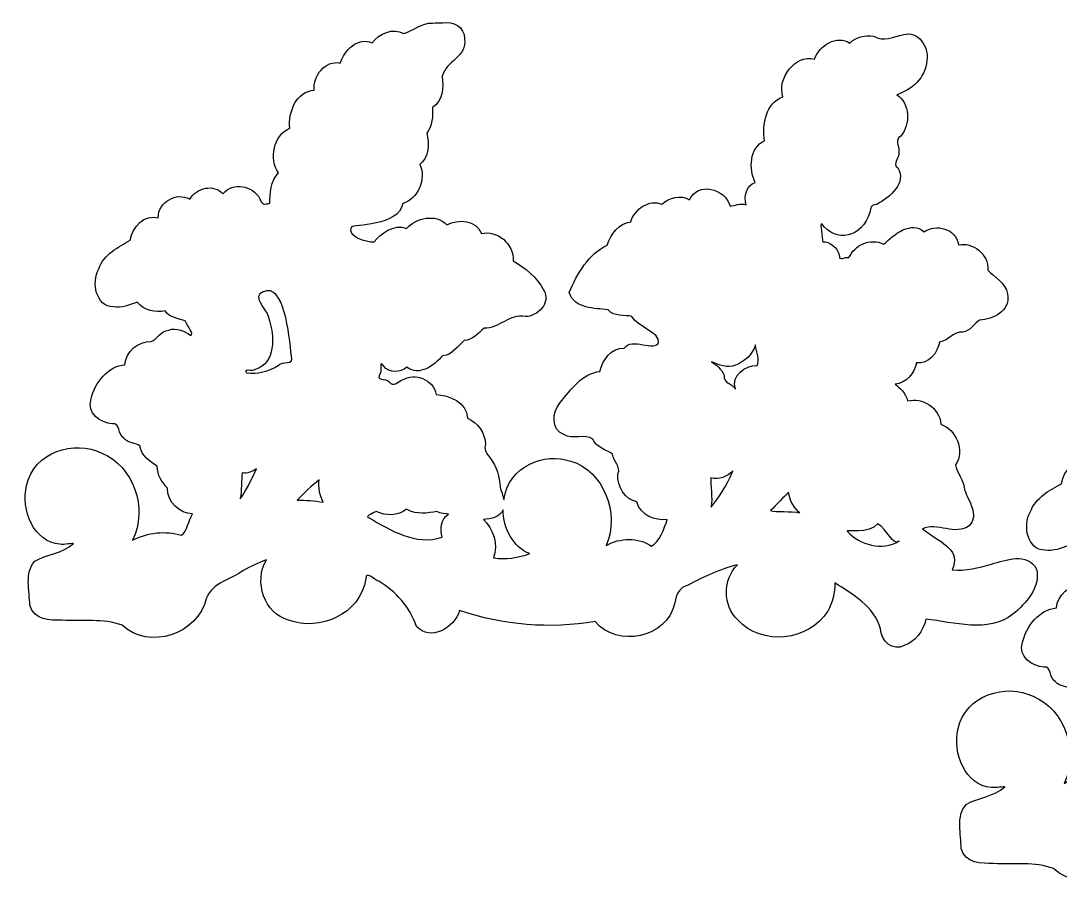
# Model space of a CAD drawing. Header units: centimetres. Extents: x -13.1 to 12.9, y -10.2 to 9.6.
# Drawn here: x -13.11 to 0.71, y -10.25 to 1.38 of the extents above; entities that cross this region are included whole.
import ezdxf

# ---------------------------------------------------------------- set-up
doc = ezdxf.new("R2010")
doc.units = ezdxf.units.CM
doc.header["$MEASUREMENT"] = 0
doc.layers.add('Layer 1', color=7, linetype='Continuous')

msp = doc.modelspace()

# ---------------------------------------------------------------- linework, layer by layer
at = {"layer": 'Layer 1', "color": 13}
for points, knots in [([(-1.11971, -5.37504), (-0.92395, -5.28599), (-0.67903, -5.47269), (-0.49647, -5.3345), (-0.49647, -5.3345), (-0.35713, -5.1913), (-0.51054, -5.00035), (-0.55692, -4.85738), (-0.55692, -4.85738), (-0.56525, -4.73611), (-0.66565, -4.62135), (-0.67782, -4.52458), (-0.67782, -4.52458), (-0.54148, -4.33381), (-0.68026, -4.04963), (-0.87365, -3.98524), (-0.87365, -3.98524), (-0.88799, -3.76249), (-1.12142, -3.62404), (-1.3164, -3.67408), (-1.3164, -3.67408), (-1.33294, -3.5778), (-1.42851, -3.49081), (-1.48328, -3.45221), (-1.48328, -3.45221), (-1.33761, -3.44128), (-1.21893, -3.30563), (-1.1989, -3.16721), (-1.1989, -3.16721), (-1.03525, -3.19782), (-0.91535, -3.0298), (-0.88813, -2.88852), (-0.88813, -2.88852), (-0.76985, -2.87739), (-0.70303, -2.74714), (-0.57991, -2.75864), (-0.57991, -2.75864), (-0.48203, -2.74695), (-0.42643, -2.64225), (-0.35872, -2.59924), (-0.35872, -2.59924), (-0.18212, -2.59445), (0.05933, -2.47604), (0.01354, -2.25087), (0.01354, -2.25087), (-0.01421, -2.10225), (-0.15845, -2.02636), (-0.2487, -1.9352), (-0.2487, -1.9352), (-0.23207, -1.72087), (-0.45763, -1.55399), (-0.6378, -1.60059), (-0.6378, -1.60059), (-0.6641, -1.37685), (-0.94506, -1.31626), (-1.09758, -1.42562), (-1.09758, -1.42562), (-1.26438, -1.27123), (-1.49764, -1.45927), (-1.63357, -1.59109), (-1.63357, -1.59109), (-1.82312, -1.49654), (-2.0223, -1.60902), (-2.09632, -1.76744), (-2.09632, -1.76744), (-2.14937, -1.74968), (-2.23123, -1.82897), (-2.22574, -1.73227), (-2.22574, -1.73227), (-2.25477, -1.63347), (-2.34462, -1.55137), (-2.44541, -1.5564), (-2.44541, -1.5564), (-2.4421, -1.50321), (-2.48889, -1.30439), (-2.45648, -1.31739), (-2.45648, -1.31739), (-2.27376, -1.57653), (-1.92294, -1.50698), (-1.817, -1.16635), (-1.817, -1.16635), (-1.80862, -1.10712), (-1.80888, -1.0697), (-1.72549, -1.06037), (-1.72549, -1.06037), (-1.55139, -0.96754), (-1.31997, -0.76645), (-1.44752, -0.57602), (-1.44752, -0.57602), (-1.52874, -0.52518), (-1.41087, -0.4371), (-1.43305, -0.35505), (-1.43305, -0.35505), (-1.42379, -0.27449), (-1.49721, -0.19784), (-1.40665, -0.15122), (-1.40665, -0.15122), (-1.27403, 0.00303), (-1.28115, 0.28689), (-1.4603, 0.39804), (-1.4603, 0.39804), (-1.26197, 0.46311), (-1.07568, 0.62064), (-1.06012, 0.85351), (-1.06012, 0.85351), (-1.02819, 1.03839), (-1.17983, 1.25364), (-1.36749, 1.19804), (-1.36749, 1.19804), (-1.49958, 1.17088), (-1.63962, 1.09993), (-1.76681, 1.17549), (-1.76681, 1.17549), (-1.87816, 1.19885), (-2.00001, 1.16714), (-2.0844, 1.0862), (-2.0844, 1.0862), (-2.26186, 1.1991), (-2.48684, 1.05359), (-2.55609, 0.87245), (-2.55609, 0.87245), (-2.81344, 0.93491), (-3.05023, 0.62277), (-2.97586, 0.36828), (-2.97586, 0.36828), (-3.20336, 0.29244), (-3.25031, 0.00111), (-3.22107, -0.21435), (-3.22107, -0.21435), (-3.41766, -0.30586), (-3.43353, -0.58917), (-3.34197, -0.76813), (-3.34197, -0.76813), (-3.45629, -0.80679), (-3.4984, -0.9552), (-3.46373, -1.06756), (-3.46373, -1.06756), (-3.53191, -1.03131), (-3.63043, -1.08807), (-3.67574, -1.08199), (-3.67574, -1.08199), (-3.74388, -0.8467), (-4.10763, -0.75482), (-4.2164, -1.00082), (-4.2164, -1.00082), (-4.33445, -0.92411), (-4.48816, -0.97057), (-4.58337, -1.05944), (-4.58337, -1.05944), (-4.75574, -0.98429), (-4.94818, -1.12429), (-4.99972, -1.29394), (-4.99972, -1.29394), (-5.15399, -1.30942), (-5.26579, -1.45408), (-5.3105, -1.60149), (-5.3105, -1.60149), (-5.55683, -1.72299), (-5.71183, -1.97571), (-5.81711, -2.23193), (-5.81711, -2.23193), (-5.74041, -2.46062), (-5.47885, -2.43462), (-5.30113, -2.46462), (-5.30113, -2.46462), (-5.21838, -2.55701), (-5.07783, -2.5292), (-4.98355, -2.5512), (-4.98355, -2.5512), (-4.91966, -2.68038), (-4.59661, -2.78192), (-4.62935, -2.89303), (-4.62935, -2.89303), (-4.66873, -3.02671), (-4.99009, -2.82208), (-5.08572, -2.9733), (-5.08572, -2.9733), (-5.25563, -2.95481), (-5.3751, -3.13581), (-5.40841, -3.28265), (-5.40841, -3.28265), (-5.64003, -3.30317), (-5.79758, -3.52409), (-5.93886, -3.69753), (-5.93886, -3.69753), (-6.04387, -3.81975), (-6.06527, -4.05814), (-5.88948, -4.12233), (-5.88948, -4.12233), (-5.7718, -4.19297), (-5.6045, -4.10607), (-5.50378, -4.18276), (-5.50378, -4.18276), (-5.45736, -4.29802), (-5.3194, -4.32695), (-5.24068, -4.38118), (-5.24068, -4.38118), (-5.23651, -4.48462), (-5.1219, -4.54379), (-5.16831, -4.64544), (-5.16831, -4.64544), (-5.18852, -4.81577), (-5.06627, -4.98899), (-4.91714, -5.01612), (-4.91714, -5.01612), (-4.87234, -5.19773), (-4.67328, -5.27392), (-4.5127, -5.24972), (-4.5127, -5.24972), (-4.55323, -5.37714), (-4.61793, -5.55173), (-4.72386, -5.60507), (-4.72386, -5.60507), (-4.90101, -5.48481), (-5.14103, -5.49451), (-5.32497, -5.59605), (-5.32497, -5.59605), (-5.14084, -5.17153), (-5.36031, -4.60051), (-5.79667, -4.47588), (-5.79667, -4.47588), (-6.15176, -4.35318), (-6.6201, -4.5493), (-6.68217, -4.96922), (-6.68217, -4.96922), (-6.68611, -5.03935), (-6.70465, -4.88473), (-6.72474, -4.86821), (-6.72474, -4.86821), (-6.75309, -4.7407), (-6.75256, -4.59317), (-6.83713, -4.48219), (-6.83713, -4.48219), (-6.87973, -4.4038), (-6.9656, -4.35203), (-6.93079, -4.2522), (-6.93079, -4.2522), (-6.93521, -4.09996), (-7.03545, -3.95951), (-7.16834, -3.90587), (-7.16834, -3.90587), (-7.17816, -3.68471), (-7.41948, -3.59979), (-7.58554, -3.5893), (-7.58554, -3.5893), (-7.62803, -3.38379), (-7.8682, -3.29381), (-8.03681, -3.39539), (-8.03681, -3.39539), (-8.10197, -3.41862), (-8.15765, -3.49708), (-8.21305, -3.41974), (-8.21305, -3.41974), (-8.26437, -3.36865), (-8.39755, -3.41055), (-8.33055, -3.3079), (-8.33055, -3.3079), (-8.30602, -3.26786), (-8.34947, -3.11775), (-8.28968, -3.2096), (-8.28968, -3.2096), (-8.20383, -3.30802), (-8.0691, -3.29742), (-7.9755, -3.22763), (-7.9755, -3.22763), (-7.81289, -3.34951), (-7.60966, -3.20547), (-7.5021, -3.07341), (-7.5021, -3.07341), (-7.37379, -3.07193), (-7.29818, -2.93795), (-7.21602, -2.87228), (-7.21602, -2.87228), (-7.10521, -2.87073), (-7.0237, -2.7703), (-6.95037, -2.70633), (-6.95037, -2.70633), (-6.75295, -2.71398), (-6.60498, -2.51104), (-6.40374, -2.5521), (-6.40374, -2.5521), (-6.24121, -2.55584), (-6.04992, -2.37129), (-6.16108, -2.19675), (-6.16108, -2.19675), (-6.24778, -2.02331), (-6.40682, -1.90172), (-6.56382, -1.81254), (-6.56382, -1.81254), (-6.54819, -1.57995), (-6.78369, -1.39932), (-6.98443, -1.44817), (-6.98443, -1.44817), (-7.05393, -1.25909), (-7.2961, -1.25476), (-7.44335, -1.33272), (-7.44335, -1.33272), (-7.59725, -1.17299), (-7.85329, -1.24439), (-7.98316, -1.38052), (-7.98316, -1.38052), (-8.14806, -1.31277), (-8.33045, -1.45518), (-8.41399, -1.5591), (-8.41399, -1.5591), (-8.51933, -1.56204), (-8.77644, -1.48738), (-8.71711, -1.36339), (-8.71711, -1.36339), (-8.69834, -1.32416), (-8.08191, -1.35566), (-8.03255, -1.04862), (-8.03255, -1.04862), (-7.83049, -0.9863), (-7.71351, -0.72904), (-7.80436, -0.52822), (-7.80436, -0.52822), (-7.67792, -0.44004), (-7.6768, -0.24818), (-7.71241, -0.11244), (-7.71241, -0.11244), (-7.63622, -0.01938), (-7.63099, 0.11532), (-7.63578, 0.22758), (-7.63578, 0.22758), (-7.50014, 0.31055), (-7.48885, 0.4963), (-7.50551, 0.64336), (-7.50551, 0.64336), (-7.45859, 0.84726), (-7.17311, 0.90428), (-7.20836, 1.14122), (-7.20836, 1.14122), (-7.20816, 1.30082), (-7.3655, 1.38165), (-7.49955, 1.35317), (-7.49955, 1.35317), (-7.54473, 1.35247), (-7.58984, 1.35372), (-7.63493, 1.35226), (-7.63493, 1.35226), (-7.77622, 1.35623), (-7.90356, 1.24302), (-8.02063, 1.21247), (-8.02063, 1.21247), (-8.16358, 1.29538), (-8.34553, 1.21234), (-8.43698, 1.088), (-8.43698, 1.088), (-8.62447, 1.17503), (-8.81304, 0.98595), (-8.86355, 0.81923), (-8.86355, 0.81923), (-9.0609, 0.86544), (-9.23228, 0.64198), (-9.20838, 0.45757), (-9.20838, 0.45757), (-9.4442, 0.45052), (-9.56127, 0.163), (-9.53278, -0.0475), (-9.53278, -0.0475), (-9.75511, -0.1348), (-9.80847, -0.46068), (-9.68519, -0.64276), (-9.68519, -0.64276), (-9.79299, -0.74152), (-9.79989, -0.92535), (-9.79928, -1.04591), (-9.79928, -1.04591), (-9.86935, -1.06228), (-9.91107, -1.06765), (-9.93125, -0.98458), (-9.93125, -0.98458), (-10.02861, -0.80768), (-10.29373, -0.7568), (-10.42339, -0.92055), (-10.42339, -0.92055), (-10.5468, -0.78212), (-10.77544, -0.8386), (-10.86614, -0.9909), (-10.86614, -0.9909), (-11.03692, -0.89072), (-11.287, -1.02606), (-11.28504, -1.24073), (-11.28504, -1.24073), (-11.46399, -1.18701), (-11.63047, -1.35584), (-11.65712, -1.53475), (-11.65712, -1.53475), (-11.81617, -1.62917), (-12.00417, -1.72007), (-12.07518, -1.91716), (-12.07518, -1.91716), (-12.17682, -2.0995), (-12.11529, -2.41793), (-11.88105, -2.42493), (-11.88105, -2.42493), (-11.77215, -2.43851), (-11.65982, -2.3999), (-11.56431, -2.3618), (-11.56431, -2.3618), (-11.47227, -2.47146), (-11.31472, -2.50379), (-11.19394, -2.47544), (-11.19394, -2.47544), (-11.13348, -2.56882), (-11.00958, -2.58171), (-10.92574, -2.60802), (-10.92574, -2.60802), (-10.88587, -2.70473), (-10.80922, -2.76963), (-10.84996, -2.80283), (-10.84996, -2.80283), (-10.92891, -2.75449), (-11.04039, -2.69061), (-11.14541, -2.73339), (-11.14541, -2.73339), (-11.24655, -2.74105), (-11.30211, -2.85845), (-11.377, -2.88491), (-11.377, -2.88491), (-11.5476, -2.87635), (-11.71494, -3.01752), (-11.72694, -3.19246), (-11.72694, -3.19246), (-11.94829, -3.20925), (-12.12776, -3.42837), (-12.17735, -3.64883), (-12.17735, -3.64883), (-12.24254, -3.84086), (-12.05004, -3.96931), (-11.89382, -3.97892), (-11.89382, -3.97892), (-11.7862, -3.96461), (-11.82902, -4.1247), (-11.74141, -4.16923), (-11.74141, -4.16923), (-11.68923, -4.23872), (-11.57502, -4.23313), (-11.52941, -4.27385), (-11.52941, -4.27385), (-11.50961, -4.40445), (-11.38855, -4.48821), (-11.29696, -4.54081), (-11.29696, -4.54081), (-11.30166, -4.65697), (-11.23046, -4.76067), (-11.16073, -4.83574), (-11.16073, -4.83574), (-11.16479, -5.02132), (-10.99811, -5.17156), (-10.83037, -5.17756), (-10.83037, -5.17756), (-10.87745, -5.26658), (-10.90219, -5.40885), (-10.97427, -5.46076), (-10.97427, -5.46076), (-11.18899, -5.39829), (-11.42533, -5.42166), (-11.62476, -5.5257), (-11.62476, -5.5257), (-11.4166, -5.10461), (-11.61822, -4.5369), (-12.03516, -4.36765), (-12.03516, -4.36765), (-12.39993, -4.18854), (-12.93592, -4.35122), (-13.0356, -4.79786), (-13.0356, -4.79786), (-13.11282, -5.12408), (-12.94167, -5.55455), (-12.592, -5.57981), (-12.592, -5.57981), (-12.53728, -5.59062), (-12.41435, -5.56529), (-12.4115, -5.5726), (-12.4115, -5.5726), (-12.55851, -5.70749), (-12.76847, -5.70863), (-12.92747, -5.80529), (-12.92747, -5.80529), (-13.06783, -5.96177), (-12.99287, -6.20313), (-12.99388, -6.39334), (-12.99388, -6.39334), (-12.94242, -6.59109), (-12.72092, -6.5943), (-12.5639, -6.58995), (-12.5639, -6.58995), (-12.2997, -6.61394), (-12.01155, -6.56076), (-11.76355, -6.6594), (-11.76355, -6.6594), (-11.40295, -6.98807), (-10.76291, -6.78676), (-10.64135, -6.29413), (-10.64135, -6.29413), (-10.55961, -6.08805), (-10.31714, -6.05367), (-10.15559, -5.932), (-10.15559, -5.932), (-10.05611, -5.87813), (-9.94855, -5.82492), (-9.84611, -5.78906), (-9.84611, -5.78906), (-10.01775, -6.07786), (-9.8693, -6.50879), (-9.54981, -6.58995), (-9.54981, -6.58995), (-9.14459, -6.74568), (-8.59671, -6.51953), (-8.52127, -6.03799), (-8.52127, -6.03799), (-8.5288, -5.92708), (-8.40808, -6.05452), (-8.35099, -6.07316), (-8.35099, -6.07316), (-8.12339, -6.20841), (-7.94203, -6.41471), (-7.84779, -6.67293), (-7.84779, -6.67293), (-7.66548, -6.88155), (-7.34067, -6.68841), (-7.27562, -6.46369), (-7.27562, -6.46369), (-6.69685, -6.65815), (-6.07057, -6.71154), (-5.47227, -6.6089), (-5.47227, -6.6089), (-5.18069, -6.95823), (-4.51642, -6.83672), (-4.41308, -6.36177), (-4.41308, -6.36177), (-4.39645, -6.24536), (-4.35039, -6.15343), (-4.23598, -6.12367), (-4.23598, -6.12367), (-4.02647, -6.01161), (-3.80761, -5.91333), (-3.57952, -5.854), (-3.57952, -5.854), (-3.77523, -6.04654), (-3.77456, -6.39718), (-3.57527, -6.58815), (-3.57527, -6.58815), (-3.25676, -6.93766), (-2.62969, -6.87195), (-2.37729, -6.4718), (-2.37729, -6.4718), (-2.31395, -6.35839), (-2.28495, -6.22679), (-2.28363, -6.09571), (-2.28363, -6.09571), (-2.04318, -6.24505), (-1.75922, -6.40798), (-1.67571, -6.7054), (-1.67571, -6.7054), (-1.67551, -6.87053), (-1.50804, -7.01312), (-1.35983, -6.92727), (-1.35983, -6.92727), (-1.21219, -6.88165), (-1.10726, -6.73425), (-1.07204, -6.57913), (-1.07204, -6.57913), (-0.69656, -6.61359), (-0.25032, -6.77154), (0.08602, -6.51164), (0.08602, -6.51164), (0.25372, -6.37143), (0.45477, -6.15576), (0.40095, -5.91172), (0.40095, -5.91172), (0.2766, -5.68182), (-0.01137, -5.79247), (-0.20102, -5.84498), (-0.20102, -5.84498), (-0.37078, -5.89117), (-0.54519, -5.94095), (-0.7221, -5.92344), (-0.7221, -5.92344), (-0.60902, -5.65209), (-0.8188, -5.5981), (-1.11971, -5.37504)], [0, 0, 0, 0, 0.0068027210884354, 0.0068027210884354, 0.0068027210884354, 0.0068027210884354, 0.0136054421768707, 0.0136054421768707, 0.0136054421768707, 0.0136054421768707, 0.0204081632653061, 0.0204081632653061, 0.0204081632653061, 0.0204081632653061, 0.0272108843537415, 0.0272108843537415, 0.0272108843537415, 0.0272108843537415, 0.0340136054421769, 0.0340136054421769, 0.0340136054421769, 0.0340136054421769, 0.0408163265306122, 0.0408163265306122, 0.0408163265306122, 0.0408163265306122, 0.0476190476190476, 0.0476190476190476, 0.0476190476190476, 0.0476190476190476, 0.054421768707483, 0.054421768707483, 0.054421768707483, 0.054421768707483, 0.0612244897959184, 0.0612244897959184, 0.0612244897959184, 0.0612244897959184, 0.0680272108843537, 0.0680272108843537, 0.0680272108843537, 0.0680272108843537, 0.0748299319727891, 0.0748299319727891, 0.0748299319727891, 0.0748299319727891, 0.0816326530612245, 0.0816326530612245, 0.0816326530612245, 0.0816326530612245, 0.0884353741496599, 0.0884353741496599, 0.0884353741496599, 0.0884353741496599, 0.0952380952380952, 0.0952380952380952, 0.0952380952380952, 0.0952380952380952, 0.1020408163265306, 0.1020408163265306, 0.1020408163265306, 0.1020408163265306, 0.108843537414966, 0.108843537414966, 0.108843537414966, 0.108843537414966, 0.1156462585034014, 0.1156462585034014, 0.1156462585034014, 0.1156462585034014, 0.1224489795918367, 0.1224489795918367, 0.1224489795918367, 0.1224489795918367, 0.1292517006802721, 0.1292517006802721, 0.1292517006802721, 0.1292517006802721, 0.1360544217687075, 0.1360544217687075, 0.1360544217687075, 0.1360544217687075, 0.1428571428571428, 0.1428571428571428, 0.1428571428571428, 0.1428571428571428, 0.1496598639455782, 0.1496598639455782, 0.1496598639455782, 0.1496598639455782, 0.1564625850340136, 0.1564625850340136, 0.1564625850340136, 0.1564625850340136, 0.163265306122449, 0.163265306122449, 0.163265306122449, 0.163265306122449, 0.1700680272108843, 0.1700680272108843, 0.1700680272108843, 0.1700680272108843, 0.1768707482993197, 0.1768707482993197, 0.1768707482993197, 0.1768707482993197, 0.1836734693877551, 0.1836734693877551, 0.1836734693877551, 0.1836734693877551, 0.1904761904761905, 0.1904761904761905, 0.1904761904761905, 0.1904761904761905, 0.1972789115646258, 0.1972789115646258, 0.1972789115646258, 0.1972789115646258, 0.2040816326530612, 0.2040816326530612, 0.2040816326530612, 0.2040816326530612, 0.2108843537414966, 0.2108843537414966, 0.2108843537414966, 0.2108843537414966, 0.217687074829932, 0.217687074829932, 0.217687074829932, 0.217687074829932, 0.2244897959183673, 0.2244897959183673, 0.2244897959183673, 0.2244897959183673, 0.2312925170068027, 0.2312925170068027, 0.2312925170068027, 0.2312925170068027, 0.2380952380952381, 0.2380952380952381, 0.2380952380952381, 0.2380952380952381, 0.2448979591836735, 0.2448979591836735, 0.2448979591836735, 0.2448979591836735, 0.2517006802721088, 0.2517006802721088, 0.2517006802721088, 0.2517006802721088, 0.2585034013605442, 0.2585034013605442, 0.2585034013605442, 0.2585034013605442, 0.2653061224489796, 0.2653061224489796, 0.2653061224489796, 0.2653061224489796, 0.272108843537415, 0.272108843537415, 0.272108843537415, 0.272108843537415, 0.2789115646258503, 0.2789115646258503, 0.2789115646258503, 0.2789115646258503, 0.2857142857142857, 0.2857142857142857, 0.2857142857142857, 0.2857142857142857, 0.2925170068027211, 0.2925170068027211, 0.2925170068027211, 0.2925170068027211, 0.2993197278911565, 0.2993197278911565, 0.2993197278911565, 0.2993197278911565, 0.3061224489795918, 0.3061224489795918, 0.3061224489795918, 0.3061224489795918, 0.3129251700680272, 0.3129251700680272, 0.3129251700680272, 0.3129251700680272, 0.3197278911564626, 0.3197278911564626, 0.3197278911564626, 0.3197278911564626, 0.3265306122448979, 0.3265306122448979, 0.3265306122448979, 0.3265306122448979, 0.3333333333333333, 0.3333333333333333, 0.3333333333333333, 0.3333333333333333, 0.3401360544217687, 0.3401360544217687, 0.3401360544217687, 0.3401360544217687, 0.3469387755102041, 0.3469387755102041, 0.3469387755102041, 0.3469387755102041, 0.3537414965986395, 0.3537414965986395, 0.3537414965986395, 0.3537414965986395, 0.3605442176870748, 0.3605442176870748, 0.3605442176870748, 0.3605442176870748, 0.3673469387755102, 0.3673469387755102, 0.3673469387755102, 0.3673469387755102, 0.3741496598639456, 0.3741496598639456, 0.3741496598639456, 0.3741496598639456, 0.3809523809523809, 0.3809523809523809, 0.3809523809523809, 0.3809523809523809, 0.3877551020408163, 0.3877551020408163, 0.3877551020408163, 0.3877551020408163, 0.3945578231292517, 0.3945578231292517, 0.3945578231292517, 0.3945578231292517, 0.4013605442176871, 0.4013605442176871, 0.4013605442176871, 0.4013605442176871, 0.4081632653061225, 0.4081632653061225, 0.4081632653061225, 0.4081632653061225, 0.4149659863945578, 0.4149659863945578, 0.4149659863945578, 0.4149659863945578, 0.4217687074829932, 0.4217687074829932, 0.4217687074829932, 0.4217687074829932, 0.4285714285714285, 0.4285714285714285, 0.4285714285714285, 0.4285714285714285, 0.4353741496598639, 0.4353741496598639, 0.4353741496598639, 0.4353741496598639, 0.4421768707482993, 0.4421768707482993, 0.4421768707482993, 0.4421768707482993, 0.4489795918367347, 0.4489795918367347, 0.4489795918367347, 0.4489795918367347, 0.4557823129251701, 0.4557823129251701, 0.4557823129251701, 0.4557823129251701, 0.4625850340136055, 0.4625850340136055, 0.4625850340136055, 0.4625850340136055, 0.4693877551020408, 0.4693877551020408, 0.4693877551020408, 0.4693877551020408, 0.4761904761904762, 0.4761904761904762, 0.4761904761904762, 0.4761904761904762, 0.4829931972789115, 0.4829931972789115, 0.4829931972789115, 0.4829931972789115, 0.4897959183673469, 0.4897959183673469, 0.4897959183673469, 0.4897959183673469, 0.4965986394557823, 0.4965986394557823, 0.4965986394557823, 0.4965986394557823, 0.5034013605442177, 0.5034013605442177, 0.5034013605442177, 0.5034013605442177, 0.5102040816326531, 0.5102040816326531, 0.5102040816326531, 0.5102040816326531, 0.5170068027210885, 0.5170068027210885, 0.5170068027210885, 0.5170068027210885, 0.5238095238095238, 0.5238095238095238, 0.5238095238095238, 0.5238095238095238, 0.5306122448979592, 0.5306122448979592, 0.5306122448979592, 0.5306122448979592, 0.5374149659863946, 0.5374149659863946, 0.5374149659863946, 0.5374149659863946, 0.54421768707483, 0.54421768707483, 0.54421768707483, 0.54421768707483, 0.5510204081632653, 0.5510204081632653, 0.5510204081632653, 0.5510204081632653, 0.5578231292517006, 0.5578231292517006, 0.5578231292517006, 0.5578231292517006, 0.564625850340136, 0.564625850340136, 0.564625850340136, 0.564625850340136, 0.5714285714285714, 0.5714285714285714, 0.5714285714285714, 0.5714285714285714, 0.5782312925170068, 0.5782312925170068, 0.5782312925170068, 0.5782312925170068, 0.5850340136054422, 0.5850340136054422, 0.5850340136054422, 0.5850340136054422, 0.5918367346938775, 0.5918367346938775, 0.5918367346938775, 0.5918367346938775, 0.5986394557823129, 0.5986394557823129, 0.5986394557823129, 0.5986394557823129, 0.6054421768707483, 0.6054421768707483, 0.6054421768707483, 0.6054421768707483, 0.6122448979591837, 0.6122448979591837, 0.6122448979591837, 0.6122448979591837, 0.6190476190476191, 0.6190476190476191, 0.6190476190476191, 0.6190476190476191, 0.6258503401360545, 0.6258503401360545, 0.6258503401360545, 0.6258503401360545, 0.6326530612244898, 0.6326530612244898, 0.6326530612244898, 0.6326530612244898, 0.6394557823129252, 0.6394557823129252, 0.6394557823129252, 0.6394557823129252, 0.6462585034013606, 0.6462585034013606, 0.6462585034013606, 0.6462585034013606, 0.6530612244897959, 0.6530612244897959, 0.6530612244897959, 0.6530612244897959, 0.6598639455782312, 0.6598639455782312, 0.6598639455782312, 0.6598639455782312, 0.6666666666666666, 0.6666666666666666, 0.6666666666666666, 0.6666666666666666, 0.673469387755102, 0.673469387755102, 0.673469387755102, 0.673469387755102, 0.6802721088435374, 0.6802721088435374, 0.6802721088435374, 0.6802721088435374, 0.6870748299319728, 0.6870748299319728, 0.6870748299319728, 0.6870748299319728, 0.6938775510204082, 0.6938775510204082, 0.6938775510204082, 0.6938775510204082, 0.7006802721088435, 0.7006802721088435, 0.7006802721088435, 0.7006802721088435, 0.7074829931972789, 0.7074829931972789, 0.7074829931972789, 0.7074829931972789, 0.7142857142857143, 0.7142857142857143, 0.7142857142857143, 0.7142857142857143, 0.7210884353741497, 0.7210884353741497, 0.7210884353741497, 0.7210884353741497, 0.7278911564625851, 0.7278911564625851, 0.7278911564625851, 0.7278911564625851, 0.7346938775510204, 0.7346938775510204, 0.7346938775510204, 0.7346938775510204, 0.7414965986394558, 0.7414965986394558, 0.7414965986394558, 0.7414965986394558, 0.7482993197278912, 0.7482993197278912, 0.7482993197278912, 0.7482993197278912, 0.7551020408163265, 0.7551020408163265, 0.7551020408163265, 0.7551020408163265, 0.7619047619047619, 0.7619047619047619, 0.7619047619047619, 0.7619047619047619, 0.7687074829931972, 0.7687074829931972, 0.7687074829931972, 0.7687074829931972, 0.7755102040816326, 0.7755102040816326, 0.7755102040816326, 0.7755102040816326, 0.782312925170068, 0.782312925170068, 0.782312925170068, 0.782312925170068, 0.7891156462585034, 0.7891156462585034, 0.7891156462585034, 0.7891156462585034, 0.7959183673469388, 0.7959183673469388, 0.7959183673469388, 0.7959183673469388, 0.8027210884353742, 0.8027210884353742, 0.8027210884353742, 0.8027210884353742, 0.8095238095238095, 0.8095238095238095, 0.8095238095238095, 0.8095238095238095, 0.8163265306122449, 0.8163265306122449, 0.8163265306122449, 0.8163265306122449, 0.8231292517006803, 0.8231292517006803, 0.8231292517006803, 0.8231292517006803, 0.8299319727891157, 0.8299319727891157, 0.8299319727891157, 0.8299319727891157, 0.8367346938775511, 0.8367346938775511, 0.8367346938775511, 0.8367346938775511, 0.8435374149659864, 0.8435374149659864, 0.8435374149659864, 0.8435374149659864, 0.8503401360544217, 0.8503401360544217, 0.8503401360544217, 0.8503401360544217, 0.8571428571428571, 0.8571428571428571, 0.8571428571428571, 0.8571428571428571, 0.8639455782312925, 0.8639455782312925, 0.8639455782312925, 0.8639455782312925, 0.8707482993197279, 0.8707482993197279, 0.8707482993197279, 0.8707482993197279, 0.8775510204081632, 0.8775510204081632, 0.8775510204081632, 0.8775510204081632, 0.8843537414965986, 0.8843537414965986, 0.8843537414965986, 0.8843537414965986, 0.891156462585034, 0.891156462585034, 0.891156462585034, 0.891156462585034, 0.8979591836734694, 0.8979591836734694, 0.8979591836734694, 0.8979591836734694, 0.9047619047619048, 0.9047619047619048, 0.9047619047619048, 0.9047619047619048, 0.9115646258503401, 0.9115646258503401, 0.9115646258503401, 0.9115646258503401, 0.9183673469387755, 0.9183673469387755, 0.9183673469387755, 0.9183673469387755, 0.9251700680272109, 0.9251700680272109, 0.9251700680272109, 0.9251700680272109, 0.9319727891156463, 0.9319727891156463, 0.9319727891156463, 0.9319727891156463, 0.9387755102040817, 0.9387755102040817, 0.9387755102040817, 0.9387755102040817, 0.9455782312925171, 0.9455782312925171, 0.9455782312925171, 0.9455782312925171, 0.9523809523809523, 0.9523809523809523, 0.9523809523809523, 0.9523809523809523, 0.9591836734693877, 0.9591836734693877, 0.9591836734693877, 0.9591836734693877, 0.9659863945578231, 0.9659863945578231, 0.9659863945578231, 0.9659863945578231, 0.9727891156462585, 0.9727891156462585, 0.9727891156462585, 0.9727891156462585, 0.9795918367346939, 0.9795918367346939, 0.9795918367346939, 0.9795918367346939, 0.9863945578231292, 0.9863945578231292, 0.9863945578231292, 0.9863945578231292, 1, 1, 1, 1]), ([(11.27104, -8.6111), (11.46679, -8.52205), (11.71171, -8.70875), (11.89428, -8.57055), (11.89428, -8.57055), (12.03362, -8.42736), (11.88021, -8.23641), (11.83383, -8.09344), (11.83383, -8.09344), (11.82549, -7.97217), (11.7251, -7.85741), (11.71293, -7.76064), (11.71293, -7.76064), (11.84927, -7.56987), (11.71048, -7.28569), (11.51709, -7.2213), (11.51709, -7.2213), (11.50275, -6.99855), (11.26933, -6.8601), (11.07435, -6.91014), (11.07435, -6.91014), (11.05781, -6.81386), (10.96223, -6.72687), (10.90746, -6.68827), (10.90746, -6.68827), (11.05314, -6.67734), (11.17182, -6.54169), (11.19184, -6.40326), (11.19184, -6.40326), (11.3555, -6.43388), (11.4754, -6.26586), (11.50262, -6.12457), (11.50262, -6.12457), (11.6209, -6.11345), (11.68772, -5.9832), (11.81084, -5.9947), (11.81084, -5.9947), (11.90872, -5.98301), (11.96432, -5.87831), (12.03203, -5.8353), (12.03203, -5.8353), (12.20863, -5.83051), (12.45008, -5.7121), (12.40429, -5.48692), (12.40429, -5.48692), (12.37654, -5.3383), (12.2323, -5.26242), (12.14205, -5.17126), (12.14205, -5.17126), (12.15868, -4.95693), (11.93312, -4.79005), (11.75294, -4.83665), (11.75294, -4.83665), (11.72665, -4.61291), (11.44569, -4.55232), (11.29317, -4.66168), (11.29317, -4.66168), (11.12637, -4.50729), (10.89311, -4.69533), (10.75718, -4.82715), (10.75718, -4.82715), (10.56762, -4.7326), (10.36845, -4.84508), (10.29443, -5.0035), (10.29443, -5.0035), (10.24137, -4.98574), (10.15952, -5.06502), (10.16501, -4.96833), (10.16501, -4.96833), (10.13598, -4.86953), (10.04613, -4.78743), (9.94534, -4.79245), (9.94534, -4.79245), (9.94865, -4.73927), (9.90186, -4.54045), (9.93427, -4.55345), (9.93427, -4.55345), (10.11699, -4.81259), (10.46781, -4.74303), (10.57374, -4.40241), (10.57374, -4.40241), (10.58213, -4.34317), (10.58186, -4.30576), (10.66526, -4.29643), (10.66526, -4.29643), (10.83936, -4.20359), (11.07077, -4.00251), (10.94322, -3.81208), (10.94322, -3.81208), (10.86201, -3.76124), (10.97987, -3.67316), (10.9577, -3.59111), (10.9577, -3.59111), (10.96695, -3.51055), (10.89353, -3.4339), (10.98409, -3.38728), (10.98409, -3.38728), (11.11672, -3.23303), (11.1096, -2.94917), (10.93045, -2.83801), (10.93045, -2.83801), (11.12878, -2.77295), (11.31507, -2.61542), (11.33063, -2.38255), (11.33063, -2.38255), (11.36256, -2.19767), (11.21092, -1.98241), (11.02326, -2.03802), (11.02326, -2.03802), (10.89117, -2.06518), (10.75113, -2.13612), (10.62393, -2.06057), (10.62393, -2.06057), (10.51259, -2.03721), (10.39074, -2.06892), (10.30635, -2.14986), (10.30635, -2.14986), (10.12888, -2.03696), (9.90391, -2.18247), (9.83465, -2.36361), (9.83465, -2.36361), (9.5773, -2.30115), (9.34052, -2.61329), (9.41489, -2.86778), (9.41489, -2.86778), (9.18739, -2.94362), (9.14044, -3.23494), (9.16968, -3.45041), (9.16968, -3.45041), (8.97309, -3.54192), (8.95721, -3.82523), (9.04877, -4.00418), (9.04877, -4.00418), (8.93445, -4.04285), (8.89235, -4.19126), (8.92702, -4.30362), (8.92702, -4.30362), (8.85884, -4.26737), (8.76032, -4.32412), (8.71501, -4.31805), (8.71501, -4.31805), (8.64686, -4.08276), (8.28312, -3.99087), (8.17435, -4.23688), (8.17435, -4.23688), (8.05629, -4.16017), (7.90259, -4.20663), (7.80738, -4.2955), (7.80738, -4.2955), (7.635, -4.22035), (7.44257, -4.36034), (7.39102, -4.53), (7.39102, -4.53), (7.23676, -4.54548), (7.12496, -4.69014), (7.08025, -4.83755), (7.08025, -4.83755), (6.83391, -4.95905), (6.67892, -5.21177), (6.57364, -5.46798), (6.57364, -5.46798), (6.65033, -5.69668), (6.91189, -5.67067), (7.08961, -5.70068), (7.08961, -5.70068), (7.17237, -5.79307), (7.31292, -5.76525), (7.4072, -5.78726), (7.4072, -5.78726), (7.47109, -5.91644), (7.79413, -6.01798), (7.7614, -6.12908), (7.7614, -6.12908), (7.72201, -6.26276), (7.40065, -6.05813), (7.30503, -6.20935), (7.30503, -6.20935), (7.13512, -6.19087), (7.01565, -6.37187), (6.98233, -6.51871), (6.98233, -6.51871), (6.75071, -6.53923), (6.59316, -6.76015), (6.45189, -6.93359), (6.45189, -6.93359), (6.34688, -7.05581), (6.32548, -7.29419), (6.50127, -7.35839), (6.50127, -7.35839), (6.61894, -7.42903), (6.78625, -7.34212), (6.88697, -7.41881), (6.88697, -7.41881), (6.93339, -7.53408), (7.07135, -7.56301), (7.15007, -7.61723), (7.15007, -7.61723), (7.15424, -7.72068), (7.26885, -7.77985), (7.22244, -7.88149), (7.22244, -7.88149), (7.20223, -8.05183), (7.32447, -8.22505), (7.47361, -8.25218), (7.47361, -8.25218), (7.5184, -8.43378), (7.71747, -8.50998), (7.87805, -8.48577), (7.87805, -8.48577), (7.83752, -8.6132), (7.77281, -8.78779), (7.66689, -8.84113), (7.66689, -8.84113), (7.48974, -8.72087), (7.24972, -8.73057), (7.06577, -8.83211), (7.06577, -8.83211), (7.24991, -8.40759), (7.03043, -7.83656), (6.59408, -7.71193), (6.59408, -7.71193), (6.23899, -7.58924), (5.77065, -7.78536), (5.70858, -8.20528), (5.70858, -8.20528), (5.70464, -8.2754), (5.6861, -8.12079), (5.66601, -8.10427), (5.66601, -8.10427), (5.63766, -7.97676), (5.63819, -7.82922), (5.55362, -7.71825), (5.55362, -7.71825), (5.51102, -7.63986), (5.42515, -7.58809), (5.45996, -7.48826), (5.45996, -7.48826), (5.45554, -7.33601), (5.3553, -7.19556), (5.22241, -7.14193), (5.22241, -7.14193), (5.21259, -6.92077), (4.97127, -6.83585), (4.8052, -6.82536), (4.8052, -6.82536), (4.76272, -6.61985), (4.52255, -6.52987), (4.35394, -6.63145), (4.35394, -6.63145), (4.28878, -6.65468), (4.2331, -6.73314), (4.1777, -6.6558), (4.1777, -6.6558), (4.12638, -6.60471), (3.9932, -6.6466), (4.0602, -6.54396), (4.0602, -6.54396), (4.08472, -6.50392), (4.04127, -6.35381), (4.10107, -6.44565), (4.10107, -6.44565), (4.18692, -6.54408), (4.32165, -6.53347), (4.41525, -6.46369), (4.41525, -6.46369), (4.57785, -6.58557), (4.78109, -6.44152), (4.88865, -6.30947), (4.88865, -6.30947), (5.01695, -6.30799), (5.09257, -6.17401), (5.17473, -6.10834), (5.17473, -6.10834), (5.28553, -6.10678), (5.36705, -6.00636), (5.44038, -5.94239), (5.44038, -5.94239), (5.6378, -5.95004), (5.78577, -5.74709), (5.987, -5.78816), (5.987, -5.78816), (6.14954, -5.7919), (6.34083, -5.60735), (6.22966, -5.43281), (6.22966, -5.43281), (6.14296, -5.25937), (5.98393, -5.13778), (5.82693, -5.0486), (5.82693, -5.0486), (5.84255, -4.81601), (5.60705, -4.63537), (5.40632, -4.68422), (5.40632, -4.68422), (5.33682, -4.49515), (5.09465, -4.49082), (4.94739, -4.56878), (4.94739, -4.56878), (4.79349, -4.40905), (4.53746, -4.48044), (4.40758, -4.61658), (4.40758, -4.61658), (4.24268, -4.54883), (4.0603, -4.69124), (3.97675, -4.79516), (3.97675, -4.79516), (3.87142, -4.79809), (3.61431, -4.72344), (3.67364, -4.59944), (3.67364, -4.59944), (3.69241, -4.56022), (4.30884, -4.59172), (4.3582, -4.28468), (4.3582, -4.28468), (4.56026, -4.22236), (4.67724, -3.9651), (4.58639, -3.76428), (4.58639, -3.76428), (4.71283, -3.6761), (4.71395, -3.48423), (4.67834, -3.3485), (4.67834, -3.3485), (4.75453, -3.25544), (4.75976, -3.12074), (4.75497, -3.00848), (4.75497, -3.00848), (4.89061, -2.92551), (4.9019, -2.73976), (4.88524, -2.5927), (4.88524, -2.5927), (4.93216, -2.3888), (5.21764, -2.33178), (5.18239, -2.09484), (5.18239, -2.09484), (5.18259, -1.93524), (5.02525, -1.85441), (4.8912, -1.88289), (4.8912, -1.88289), (4.84602, -1.88359), (4.80091, -1.88234), (4.75582, -1.88379), (4.75582, -1.88379), (4.61453, -1.87983), (4.48719, -1.99303), (4.37012, -2.02359), (4.37012, -2.02359), (4.22716, -1.94068), (4.04522, -2.02372), (3.95377, -2.14805), (3.95377, -2.14805), (3.76628, -2.06102), (3.5777, -2.25011), (3.5272, -2.41682), (3.5272, -2.41682), (3.32984, -2.37062), (3.15846, -2.59408), (3.18236, -2.77849), (3.18236, -2.77849), (2.94655, -2.78554), (2.82947, -3.07306), (2.85796, -3.28356), (2.85796, -3.28356), (2.63564, -3.37086), (2.58228, -3.69674), (2.70556, -3.87882), (2.70556, -3.87882), (2.59776, -3.97757), (2.59086, -4.1614), (2.59147, -4.28197), (2.59147, -4.28197), (2.5214, -4.29834), (2.47968, -4.30371), (2.45949, -4.22064), (2.45949, -4.22064), (2.36214, -4.04374), (2.09702, -3.99286), (1.96736, -4.15661), (1.96736, -4.15661), (1.84395, -4.01818), (1.61531, -4.07466), (1.52461, -4.22696), (1.52461, -4.22696), (1.35383, -4.12677), (1.10375, -4.26211), (1.10571, -4.47678), (1.10571, -4.47678), (0.92675, -4.42307), (0.76028, -4.59189), (0.73363, -4.77081), (0.73363, -4.77081), (0.57458, -4.86523), (0.38657, -4.95613), (0.31557, -5.15322), (0.31557, -5.15322), (0.21393, -5.33556), (0.27546, -5.65398), (0.5097, -5.66099), (0.5097, -5.66099), (0.6186, -5.67456), (0.73093, -5.63595), (0.82644, -5.59786), (0.82644, -5.59786), (0.91848, -5.70752), (1.07603, -5.73985), (1.19681, -5.7115), (1.19681, -5.7115), (1.25726, -5.80488), (1.38117, -5.81777), (1.46501, -5.84408), (1.46501, -5.84408), (1.50487, -5.94079), (1.58153, -6.00569), (1.54079, -6.03889), (1.54079, -6.03889), (1.46184, -5.99055), (1.35036, -5.92666), (1.24534, -5.96945), (1.24534, -5.96945), (1.1442, -5.9771), (1.08864, -6.09451), (1.01375, -6.12097), (1.01375, -6.12097), (0.84315, -6.11241), (0.67581, -6.25358), (0.66381, -6.42852), (0.66381, -6.42852), (0.44246, -6.44531), (0.26299, -6.66443), (0.2134, -6.88488), (0.2134, -6.88488), (0.14821, -7.07692), (0.34071, -7.20536), (0.49693, -7.21498), (0.49693, -7.21498), (0.60455, -7.20067), (0.56173, -7.36076), (0.64933, -7.40529), (0.64933, -7.40529), (0.70152, -7.47478), (0.81573, -7.46919), (0.86134, -7.50991), (0.86134, -7.50991), (0.88114, -7.64051), (1.0022, -7.72426), (1.09379, -7.77687), (1.09379, -7.77687), (1.08909, -7.89303), (1.16029, -7.99673), (1.23001, -8.0718), (1.23001, -8.0718), (1.22595, -8.25738), (1.39264, -8.40762), (1.56037, -8.41362), (1.56037, -8.41362), (1.5133, -8.50263), (1.48856, -8.64491), (1.41648, -8.69682), (1.41648, -8.69682), (1.20176, -8.63435), (0.96542, -8.65772), (0.76598, -8.76176), (0.76598, -8.76176), (0.97415, -8.34067), (0.77252, -7.77296), (0.35559, -7.60371), (0.35559, -7.60371), (-0.00918, -7.42459), (-0.54517, -7.58728), (-0.64485, -8.03392), (-0.64485, -8.03392), (-0.72207, -8.36013), (-0.55092, -8.79061), (-0.20125, -8.81587), (-0.20125, -8.81587), (-0.14653, -8.82668), (-0.0236, -8.80134), (-0.02075, -8.80866), (-0.02075, -8.80866), (-0.16776, -8.94354), (-0.37773, -8.94469), (-0.53672, -9.04135), (-0.53672, -9.04135), (-0.67709, -9.19782), (-0.60212, -9.43919), (-0.60313, -9.62939), (-0.60313, -9.62939), (-0.55167, -9.82715), (-0.33017, -9.83036), (-0.17316, -9.82601), (-0.17316, -9.82601), (0.09105, -9.84999), (0.37919, -9.79682), (0.6272, -9.89546), (0.6272, -9.89546), (0.9878, -10.22412), (1.62784, -10.02281), (1.74939, -9.53019), (1.74939, -9.53019), (1.83114, -9.32411), (2.0736, -9.28973), (2.23516, -9.16806), (2.23516, -9.16806), (2.33464, -9.11418), (2.4422, -9.06098), (2.54464, -9.02512), (2.54464, -9.02512), (2.373, -9.31391), (2.52144, -9.74484), (2.84094, -9.82601), (2.84094, -9.82601), (3.24616, -9.98173), (3.79404, -9.75558), (3.86947, -9.27404), (3.86947, -9.27404), (3.86195, -9.16314), (3.98267, -9.29058), (4.03976, -9.30922), (4.03976, -9.30922), (4.26736, -9.44446), (4.44871, -9.65077), (4.54296, -9.90899), (4.54296, -9.90899), (4.72526, -10.1176), (5.05008, -9.92446), (5.11513, -9.69974), (5.11513, -9.69974), (5.69389, -9.89421), (6.32018, -9.9476), (6.91847, -9.84495), (6.91847, -9.84495), (7.21006, -10.19429), (7.87432, -10.07278), (7.97766, -9.59783), (7.97766, -9.59783), (7.9943, -9.48142), (8.04036, -9.38949), (8.15476, -9.35972), (8.15476, -9.35972), (8.36427, -9.24767), (8.58313, -9.14939), (8.81122, -9.09005), (8.81122, -9.09005), (8.61552, -9.28259), (8.61619, -9.63324), (8.81548, -9.82421), (8.81548, -9.82421), (9.13399, -10.17372), (9.76106, -10.10801), (10.01345, -9.70786), (10.01345, -9.70786), (10.0768, -9.59445), (10.1058, -9.46284), (10.10711, -9.33176), (10.10711, -9.33176), (10.34756, -9.4811), (10.63153, -9.64404), (10.71504, -9.94146), (10.71504, -9.94146), (10.71523, -10.10658), (10.88271, -10.24918), (11.03092, -10.16333), (11.03092, -10.16333), (11.17856, -10.11771), (11.28349, -9.97031), (11.31871, -9.81519), (11.31871, -9.81519), (11.69418, -9.84965), (12.14043, -10.0076), (12.47676, -9.7477), (12.47676, -9.7477), (12.64447, -9.60749), (12.84552, -9.39181), (12.7917, -9.14778), (12.7917, -9.14778), (12.66735, -8.91788), (12.37937, -9.02852), (12.18973, -9.08103), (12.18973, -9.08103), (12.01997, -9.12722), (11.84556, -9.17701), (11.66865, -9.1595), (11.66865, -9.1595), (11.78173, -8.88815), (11.57194, -8.83416), (11.27104, -8.6111)], [0, 0, 0, 0, 0.0068027210884354, 0.0068027210884354, 0.0068027210884354, 0.0068027210884354, 0.0136054421768707, 0.0136054421768707, 0.0136054421768707, 0.0136054421768707, 0.0204081632653061, 0.0204081632653061, 0.0204081632653061, 0.0204081632653061, 0.0272108843537415, 0.0272108843537415, 0.0272108843537415, 0.0272108843537415, 0.0340136054421769, 0.0340136054421769, 0.0340136054421769, 0.0340136054421769, 0.0408163265306122, 0.0408163265306122, 0.0408163265306122, 0.0408163265306122, 0.0476190476190476, 0.0476190476190476, 0.0476190476190476, 0.0476190476190476, 0.054421768707483, 0.054421768707483, 0.054421768707483, 0.054421768707483, 0.0612244897959184, 0.0612244897959184, 0.0612244897959184, 0.0612244897959184, 0.0680272108843537, 0.0680272108843537, 0.0680272108843537, 0.0680272108843537, 0.0748299319727891, 0.0748299319727891, 0.0748299319727891, 0.0748299319727891, 0.0816326530612245, 0.0816326530612245, 0.0816326530612245, 0.0816326530612245, 0.0884353741496599, 0.0884353741496599, 0.0884353741496599, 0.0884353741496599, 0.0952380952380952, 0.0952380952380952, 0.0952380952380952, 0.0952380952380952, 0.1020408163265306, 0.1020408163265306, 0.1020408163265306, 0.1020408163265306, 0.108843537414966, 0.108843537414966, 0.108843537414966, 0.108843537414966, 0.1156462585034014, 0.1156462585034014, 0.1156462585034014, 0.1156462585034014, 0.1224489795918367, 0.1224489795918367, 0.1224489795918367, 0.1224489795918367, 0.1292517006802721, 0.1292517006802721, 0.1292517006802721, 0.1292517006802721, 0.1360544217687075, 0.1360544217687075, 0.1360544217687075, 0.1360544217687075, 0.1428571428571428, 0.1428571428571428, 0.1428571428571428, 0.1428571428571428, 0.1496598639455782, 0.1496598639455782, 0.1496598639455782, 0.1496598639455782, 0.1564625850340136, 0.1564625850340136, 0.1564625850340136, 0.1564625850340136, 0.163265306122449, 0.163265306122449, 0.163265306122449, 0.163265306122449, 0.1700680272108843, 0.1700680272108843, 0.1700680272108843, 0.1700680272108843, 0.1768707482993197, 0.1768707482993197, 0.1768707482993197, 0.1768707482993197, 0.1836734693877551, 0.1836734693877551, 0.1836734693877551, 0.1836734693877551, 0.1904761904761905, 0.1904761904761905, 0.1904761904761905, 0.1904761904761905, 0.1972789115646258, 0.1972789115646258, 0.1972789115646258, 0.1972789115646258, 0.2040816326530612, 0.2040816326530612, 0.2040816326530612, 0.2040816326530612, 0.2108843537414966, 0.2108843537414966, 0.2108843537414966, 0.2108843537414966, 0.217687074829932, 0.217687074829932, 0.217687074829932, 0.217687074829932, 0.2244897959183673, 0.2244897959183673, 0.2244897959183673, 0.2244897959183673, 0.2312925170068027, 0.2312925170068027, 0.2312925170068027, 0.2312925170068027, 0.2380952380952381, 0.2380952380952381, 0.2380952380952381, 0.2380952380952381, 0.2448979591836735, 0.2448979591836735, 0.2448979591836735, 0.2448979591836735, 0.2517006802721088, 0.2517006802721088, 0.2517006802721088, 0.2517006802721088, 0.2585034013605442, 0.2585034013605442, 0.2585034013605442, 0.2585034013605442, 0.2653061224489796, 0.2653061224489796, 0.2653061224489796, 0.2653061224489796, 0.272108843537415, 0.272108843537415, 0.272108843537415, 0.272108843537415, 0.2789115646258503, 0.2789115646258503, 0.2789115646258503, 0.2789115646258503, 0.2857142857142857, 0.2857142857142857, 0.2857142857142857, 0.2857142857142857, 0.2925170068027211, 0.2925170068027211, 0.2925170068027211, 0.2925170068027211, 0.2993197278911565, 0.2993197278911565, 0.2993197278911565, 0.2993197278911565, 0.3061224489795918, 0.3061224489795918, 0.3061224489795918, 0.3061224489795918, 0.3129251700680272, 0.3129251700680272, 0.3129251700680272, 0.3129251700680272, 0.3197278911564626, 0.3197278911564626, 0.3197278911564626, 0.3197278911564626, 0.3265306122448979, 0.3265306122448979, 0.3265306122448979, 0.3265306122448979, 0.3333333333333333, 0.3333333333333333, 0.3333333333333333, 0.3333333333333333, 0.3401360544217687, 0.3401360544217687, 0.3401360544217687, 0.3401360544217687, 0.3469387755102041, 0.3469387755102041, 0.3469387755102041, 0.3469387755102041, 0.3537414965986395, 0.3537414965986395, 0.3537414965986395, 0.3537414965986395, 0.3605442176870748, 0.3605442176870748, 0.3605442176870748, 0.3605442176870748, 0.3673469387755102, 0.3673469387755102, 0.3673469387755102, 0.3673469387755102, 0.3741496598639456, 0.3741496598639456, 0.3741496598639456, 0.3741496598639456, 0.3809523809523809, 0.3809523809523809, 0.3809523809523809, 0.3809523809523809, 0.3877551020408163, 0.3877551020408163, 0.3877551020408163, 0.3877551020408163, 0.3945578231292517, 0.3945578231292517, 0.3945578231292517, 0.3945578231292517, 0.4013605442176871, 0.4013605442176871, 0.4013605442176871, 0.4013605442176871, 0.4081632653061225, 0.4081632653061225, 0.4081632653061225, 0.4081632653061225, 0.4149659863945578, 0.4149659863945578, 0.4149659863945578, 0.4149659863945578, 0.4217687074829932, 0.4217687074829932, 0.4217687074829932, 0.4217687074829932, 0.4285714285714285, 0.4285714285714285, 0.4285714285714285, 0.4285714285714285, 0.4353741496598639, 0.4353741496598639, 0.4353741496598639, 0.4353741496598639, 0.4421768707482993, 0.4421768707482993, 0.4421768707482993, 0.4421768707482993, 0.4489795918367347, 0.4489795918367347, 0.4489795918367347, 0.4489795918367347, 0.4557823129251701, 0.4557823129251701, 0.4557823129251701, 0.4557823129251701, 0.4625850340136055, 0.4625850340136055, 0.4625850340136055, 0.4625850340136055, 0.4693877551020408, 0.4693877551020408, 0.4693877551020408, 0.4693877551020408, 0.4761904761904762, 0.4761904761904762, 0.4761904761904762, 0.4761904761904762, 0.4829931972789115, 0.4829931972789115, 0.4829931972789115, 0.4829931972789115, 0.4897959183673469, 0.4897959183673469, 0.4897959183673469, 0.4897959183673469, 0.4965986394557823, 0.4965986394557823, 0.4965986394557823, 0.4965986394557823, 0.5034013605442177, 0.5034013605442177, 0.5034013605442177, 0.5034013605442177, 0.5102040816326531, 0.5102040816326531, 0.5102040816326531, 0.5102040816326531, 0.5170068027210885, 0.5170068027210885, 0.5170068027210885, 0.5170068027210885, 0.5238095238095238, 0.5238095238095238, 0.5238095238095238, 0.5238095238095238, 0.5306122448979592, 0.5306122448979592, 0.5306122448979592, 0.5306122448979592, 0.5374149659863946, 0.5374149659863946, 0.5374149659863946, 0.5374149659863946, 0.54421768707483, 0.54421768707483, 0.54421768707483, 0.54421768707483, 0.5510204081632653, 0.5510204081632653, 0.5510204081632653, 0.5510204081632653, 0.5578231292517006, 0.5578231292517006, 0.5578231292517006, 0.5578231292517006, 0.564625850340136, 0.564625850340136, 0.564625850340136, 0.564625850340136, 0.5714285714285714, 0.5714285714285714, 0.5714285714285714, 0.5714285714285714, 0.5782312925170068, 0.5782312925170068, 0.5782312925170068, 0.5782312925170068, 0.5850340136054422, 0.5850340136054422, 0.5850340136054422, 0.5850340136054422, 0.5918367346938775, 0.5918367346938775, 0.5918367346938775, 0.5918367346938775, 0.5986394557823129, 0.5986394557823129, 0.5986394557823129, 0.5986394557823129, 0.6054421768707483, 0.6054421768707483, 0.6054421768707483, 0.6054421768707483, 0.6122448979591837, 0.6122448979591837, 0.6122448979591837, 0.6122448979591837, 0.6190476190476191, 0.6190476190476191, 0.6190476190476191, 0.6190476190476191, 0.6258503401360545, 0.6258503401360545, 0.6258503401360545, 0.6258503401360545, 0.6326530612244898, 0.6326530612244898, 0.6326530612244898, 0.6326530612244898, 0.6394557823129252, 0.6394557823129252, 0.6394557823129252, 0.6394557823129252, 0.6462585034013606, 0.6462585034013606, 0.6462585034013606, 0.6462585034013606, 0.6530612244897959, 0.6530612244897959, 0.6530612244897959, 0.6530612244897959, 0.6598639455782312, 0.6598639455782312, 0.6598639455782312, 0.6598639455782312, 0.6666666666666666, 0.6666666666666666, 0.6666666666666666, 0.6666666666666666, 0.673469387755102, 0.673469387755102, 0.673469387755102, 0.673469387755102, 0.6802721088435374, 0.6802721088435374, 0.6802721088435374, 0.6802721088435374, 0.6870748299319728, 0.6870748299319728, 0.6870748299319728, 0.6870748299319728, 0.6938775510204082, 0.6938775510204082, 0.6938775510204082, 0.6938775510204082, 0.7006802721088435, 0.7006802721088435, 0.7006802721088435, 0.7006802721088435, 0.7074829931972789, 0.7074829931972789, 0.7074829931972789, 0.7074829931972789, 0.7142857142857143, 0.7142857142857143, 0.7142857142857143, 0.7142857142857143, 0.7210884353741497, 0.7210884353741497, 0.7210884353741497, 0.7210884353741497, 0.7278911564625851, 0.7278911564625851, 0.7278911564625851, 0.7278911564625851, 0.7346938775510204, 0.7346938775510204, 0.7346938775510204, 0.7346938775510204, 0.7414965986394558, 0.7414965986394558, 0.7414965986394558, 0.7414965986394558, 0.7482993197278912, 0.7482993197278912, 0.7482993197278912, 0.7482993197278912, 0.7551020408163265, 0.7551020408163265, 0.7551020408163265, 0.7551020408163265, 0.7619047619047619, 0.7619047619047619, 0.7619047619047619, 0.7619047619047619, 0.7687074829931972, 0.7687074829931972, 0.7687074829931972, 0.7687074829931972, 0.7755102040816326, 0.7755102040816326, 0.7755102040816326, 0.7755102040816326, 0.782312925170068, 0.782312925170068, 0.782312925170068, 0.782312925170068, 0.7891156462585034, 0.7891156462585034, 0.7891156462585034, 0.7891156462585034, 0.7959183673469388, 0.7959183673469388, 0.7959183673469388, 0.7959183673469388, 0.8027210884353742, 0.8027210884353742, 0.8027210884353742, 0.8027210884353742, 0.8095238095238095, 0.8095238095238095, 0.8095238095238095, 0.8095238095238095, 0.8163265306122449, 0.8163265306122449, 0.8163265306122449, 0.8163265306122449, 0.8231292517006803, 0.8231292517006803, 0.8231292517006803, 0.8231292517006803, 0.8299319727891157, 0.8299319727891157, 0.8299319727891157, 0.8299319727891157, 0.8367346938775511, 0.8367346938775511, 0.8367346938775511, 0.8367346938775511, 0.8435374149659864, 0.8435374149659864, 0.8435374149659864, 0.8435374149659864, 0.8503401360544217, 0.8503401360544217, 0.8503401360544217, 0.8503401360544217, 0.8571428571428571, 0.8571428571428571, 0.8571428571428571, 0.8571428571428571, 0.8639455782312925, 0.8639455782312925, 0.8639455782312925, 0.8639455782312925, 0.8707482993197279, 0.8707482993197279, 0.8707482993197279, 0.8707482993197279, 0.8775510204081632, 0.8775510204081632, 0.8775510204081632, 0.8775510204081632, 0.8843537414965986, 0.8843537414965986, 0.8843537414965986, 0.8843537414965986, 0.891156462585034, 0.891156462585034, 0.891156462585034, 0.891156462585034, 0.8979591836734694, 0.8979591836734694, 0.8979591836734694, 0.8979591836734694, 0.9047619047619048, 0.9047619047619048, 0.9047619047619048, 0.9047619047619048, 0.9115646258503401, 0.9115646258503401, 0.9115646258503401, 0.9115646258503401, 0.9183673469387755, 0.9183673469387755, 0.9183673469387755, 0.9183673469387755, 0.9251700680272109, 0.9251700680272109, 0.9251700680272109, 0.9251700680272109, 0.9319727891156463, 0.9319727891156463, 0.9319727891156463, 0.9319727891156463, 0.9387755102040817, 0.9387755102040817, 0.9387755102040817, 0.9387755102040817, 0.9455782312925171, 0.9455782312925171, 0.9455782312925171, 0.9455782312925171, 0.9523809523809523, 0.9523809523809523, 0.9523809523809523, 0.9523809523809523, 0.9591836734693877, 0.9591836734693877, 0.9591836734693877, 0.9591836734693877, 0.9659863945578231, 0.9659863945578231, 0.9659863945578231, 0.9659863945578231, 0.9727891156462585, 0.9727891156462585, 0.9727891156462585, 0.9727891156462585, 0.9795918367346939, 0.9795918367346939, 0.9795918367346939, 0.9795918367346939, 0.9863945578231292, 0.9863945578231292, 0.9863945578231292, 0.9863945578231292, 1, 1, 1, 1]), ([(-9.5115, -3.08062), (-9.47448, -3.21203), (-9.63197, -3.13276), (-9.69115, -3.20509), (-9.69115, -3.20509), (-9.82397, -3.28403), (-9.95552, -3.31859), (-10.11176, -3.30249), (-10.11176, -3.30249), (-10.15713, -3.23579), (-10.02523, -3.29116), (-9.99426, -3.2574), (-9.99426, -3.2574), (-9.72232, -3.17347), (-9.73077, -2.8224), (-9.81798, -2.56112), (-9.81798, -2.56112), (-9.85211, -2.43791), (-10.04451, -2.28689), (-9.88953, -2.222), (-9.88953, -2.222), (-9.60534, -2.10302), (-9.54783, -2.77652), (-9.5115, -3.08062)], [0, 0, 0, 0, 0.1428571428571428, 0.1428571428571428, 0.1428571428571428, 0.1428571428571428, 0.2857142857142857, 0.2857142857142857, 0.2857142857142857, 0.2857142857142857, 0.4285714285714285, 0.4285714285714285, 0.4285714285714285, 0.4285714285714285, 0.5714285714285714, 0.5714285714285714, 0.5714285714285714, 0.5714285714285714, 0.7142857142857143, 0.7142857142857143, 0.7142857142857143, 0.7142857142857143, 1, 1, 1, 1]), ([(-3.33942, -2.93722), (-3.32393, -3.01767), (-3.28353, -3.14014), (-3.31898, -3.20148), (-3.31898, -3.20148), (-3.47165, -3.19936), (-3.66453, -3.33524), (-3.60677, -3.51805), (-3.60677, -3.51805), (-3.64849, -3.43819), (-3.76785, -3.44452), (-3.75662, -3.33316), (-3.75662, -3.33316), (-3.78438, -3.2529), (-3.87104, -3.18804), (-3.92265, -3.15278), (-3.92265, -3.15278), (-3.83076, -3.19339), (-3.71344, -3.24745), (-3.60592, -3.19697), (-3.60592, -3.19697), (-3.48551, -3.15732), (-3.37853, -3.05852), (-3.34112, -2.9291), (-3.34112, -2.9291), (-3.34112, -2.9291), (-3.33942, -2.93722), (-3.33942, -2.93722)], [0, 0, 0, 0, 0.125, 0.125, 0.125, 0.125, 0.25, 0.25, 0.25, 0.25, 0.375, 0.375, 0.375, 0.375, 0.5, 0.5, 0.5, 0.5, 0.625, 0.625, 0.625, 0.625, 0.75, 0.75, 0.75, 0.75, 1, 1, 1, 1]), ([(-10.19265, -4.97734), (-10.17142, -4.86753), (-10.1816, -4.72493), (-10.16625, -4.63101), (-10.16625, -4.63101), (-10.09944, -4.6452), (-10.03204, -4.61634), (-9.97723, -4.57779), (-9.97723, -4.57779), (-9.97723, -4.57779), (-10.10395, -4.86304), (-10.19265, -4.97734)], [0, 0, 0, 0, 0.25, 0.25, 0.25, 0.25, 0.5, 0.5, 0.5, 0.5, 1, 1, 1, 1]), ([(-3.65019, -4.6283), (-3.72054, -4.79524), (-3.81917, -4.94796), (-3.92862, -5.08827), (-3.92862, -5.08827), (-3.90749, -4.96508), (-3.94105, -4.79373), (-3.93372, -4.69955), (-3.93372, -4.69955), (-3.82901, -4.7249), (-3.71369, -4.68519), (-3.63998, -4.60395), (-3.63998, -4.60395), (-3.63998, -4.60395), (-3.65019, -4.6283), (-3.65019, -4.6283)], [0, 0, 0, 0, 0.2, 0.2, 0.2, 0.2, 0.4, 0.4, 0.4, 0.4, 0.6, 0.6, 0.6, 0.6, 1, 1, 1, 1]), ([(-9.14453, -4.723), (-9.16027, -4.82527), (-9.12787, -4.93913), (-9.09003, -5.02153), (-9.09003, -5.02153), (-9.20436, -5.00158), (-9.32048, -4.99454), (-9.43657, -4.99448), (-9.43657, -4.99448), (-9.34649, -4.90076), (-9.24006, -4.80036), (-9.14453, -4.723)], [0, 0, 0, 0, 0.25, 0.25, 0.25, 0.25, 0.5, 0.5, 0.5, 0.5, 1, 1, 1, 1]), ([(-2.89497, -4.89346), (-2.89204, -5.0009), (-2.80663, -5.12065), (-2.74767, -5.16494), (-2.74767, -5.16494), (-2.86615, -5.13603), (-3.07025, -5.15572), (-3.14103, -5.13247), (-3.14103, -5.13247), (-3.06053, -5.06116), (-2.95916, -4.93831), (-2.89497, -4.89346)], [0, 0, 0, 0, 0.25, 0.25, 0.25, 0.25, 0.5, 0.5, 0.5, 0.5, 1, 1, 1, 1]), ([(-7.96614, -5.12345), (-7.84504, -5.1892), (-7.69932, -5.16774), (-7.57788, -5.146), (-7.57788, -5.146), (-7.53327, -5.17231), (-7.44641, -5.17173), (-7.42462, -5.18027), (-7.42462, -5.18027), (-7.52722, -5.24575), (-7.53317, -5.38699), (-7.50806, -5.48872), (-7.50806, -5.48872), (-7.85427, -5.60013), (-8.19303, -5.39798), (-8.48722, -5.22536), (-8.48722, -5.22536), (-8.54089, -5.20784), (-8.40229, -5.15739), (-8.38334, -5.14419), (-8.38334, -5.14419), (-8.25812, -5.2092), (-8.09587, -5.2045), (-7.98316, -5.11533), (-7.98316, -5.11533), (-7.98316, -5.11533), (-7.96614, -5.12345), (-7.96614, -5.12345)], [0, 0, 0, 0, 0.125, 0.125, 0.125, 0.125, 0.25, 0.25, 0.25, 0.25, 0.375, 0.375, 0.375, 0.375, 0.5, 0.5, 0.5, 0.5, 0.625, 0.625, 0.625, 0.625, 0.75, 0.75, 0.75, 0.75, 1, 1, 1, 1]), ([(-6.69664, -5.12255), (-6.69492, -5.36483), (-6.56478, -5.6248), (-6.33989, -5.70608), (-6.33989, -5.70608), (-6.49277, -5.75828), (-6.66873, -5.78923), (-6.82351, -5.7629), (-6.82351, -5.7629), (-6.76074, -5.58342), (-6.82488, -5.37369), (-6.95803, -5.24972), (-6.95803, -5.24972), (-6.86071, -5.25432), (-6.73034, -5.21268), (-6.69664, -5.12255)], [0, 0, 0, 0, 0.2, 0.2, 0.2, 0.2, 0.4, 0.4, 0.4, 0.4, 0.6, 0.6, 0.6, 0.6, 1, 1, 1, 1]), ([(-1.42579, -5.53963), (-1.65891, -5.66897), (-1.94679, -5.59662), (-2.11957, -5.40645), (-2.11957, -5.40645), (-2.15611, -5.38707), (-1.8132, -5.45107), (-1.71743, -5.30924), (-1.71743, -5.30924), (-1.5768, -5.37775), (-1.53156, -5.60446), (-1.42579, -5.53963)], [0, 0, 0, 0, 0.25, 0.25, 0.25, 0.25, 0.5, 0.5, 0.5, 0.5, 1, 1, 1, 1])]:
    msp.add_open_spline(points, degree=3, knots=knots, dxfattribs=at)

doc.saveas('drawing.dxf')
